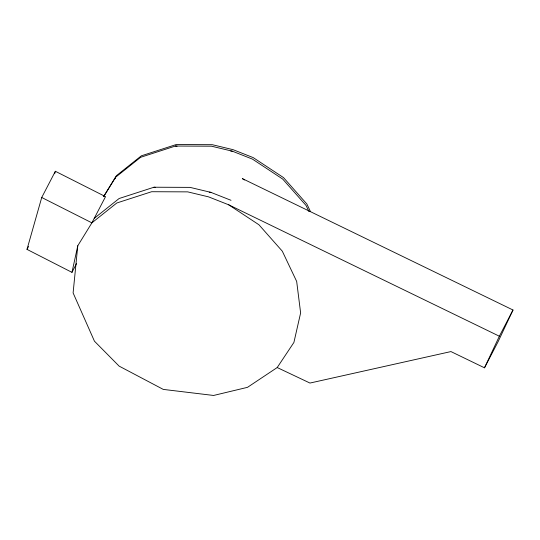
<?xml version="1.0" encoding="UTF-8"?>
<svg xmlns="http://www.w3.org/2000/svg" width="540" height="540" viewBox="0 0 540 540"><rect width="100%" height="100%" fill="white"/><g stroke="black" fill="none" stroke-linecap="round" stroke-linejoin="round"><path stroke-width="0.81" d="M77.78 245.754L73.109 292.923L94.439 341.179L119.104 366.107L163.269 389.401L213.597 395.456L247.496 387.335L277.202 367.544L293.909 342.434L300.625 312.923L296.676 281.441L282.312 251.195L258.93 224.762L228.677 204.795L208.568 196.864L187.697 191.869L151.639 191.72L116.795 202.993L91.888 222.851L77.78 245.754L71.969 272.363L27 249.386L41.729 197.485L55.37 171.281L105.53 196.641L91.888 222.851L41.729 197.485M54.682 173.711L55.37 171.281M115.067 178.74L115.668 177.174L140.576 157.316L175.412 146.043L211.478 146.192L232.342 151.186L252.457 159.118L282.71 179.084L306.092 205.511L308.968 211.565M277.202 367.544L309.96 383.056L450.947 351.574L484.495 367.814L499.358 336.218L513 310.007L242.318 178.585L244.431 179.982M513 310.007L498.137 341.604L484.495 367.814M27 249.386L28.519 246.47M71.969 272.363L76.518 263.628M103.667 196.432L116.444 175.675L141.352 155.817L176.195 144.544L212.254 144.693L233.125 149.688L253.233 157.619L283.493 177.586L306.875 204.012L310.466 211.579M103.768 196.493L115.668 177.174M94.23 218.356L119.138 198.504L153.974 187.225L190.033 187.38L210.904 192.368L231.019 200.306M175.412 146.043L177.093 146.192M230.668 151.031L232.342 151.186M153.974 187.225L155.648 187.38M209.23 192.22L210.904 192.368M228.677 204.795L499.358 336.218"/></g></svg>
